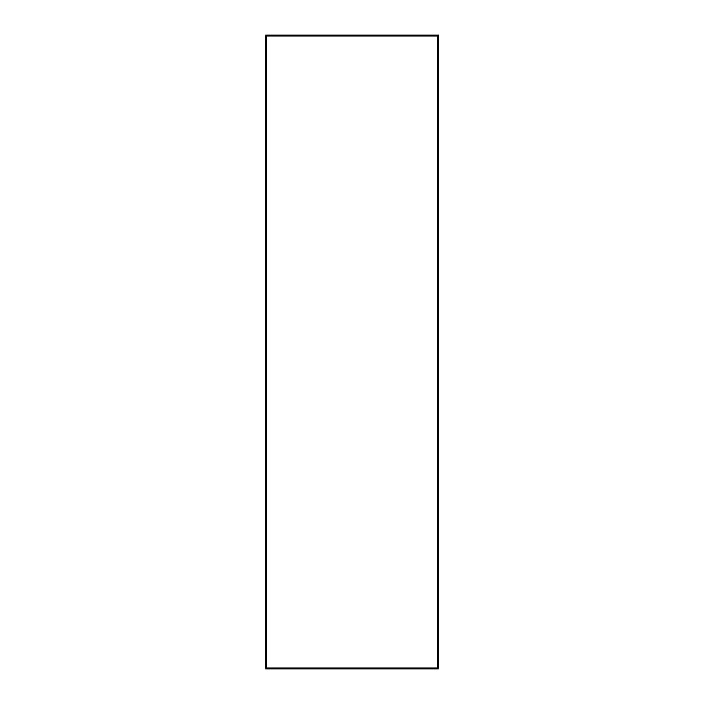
<?xml version="1.0" encoding="UTF-8"?>
<svg xmlns="http://www.w3.org/2000/svg" width="704" height="704" viewBox="0 0 704 704"><rect width="100%" height="100%" fill="white"/><g stroke="black" fill="none" stroke-linecap="round" stroke-linejoin="round"><path stroke-width="1.06" d="M438.398 35.2L265.602 35.2L265.602 668.8L438.398 668.8L438.398 35.2M437.536 36.062L266.464 36.062L266.464 667.938L437.536 667.938L437.536 36.062"/></g></svg>
